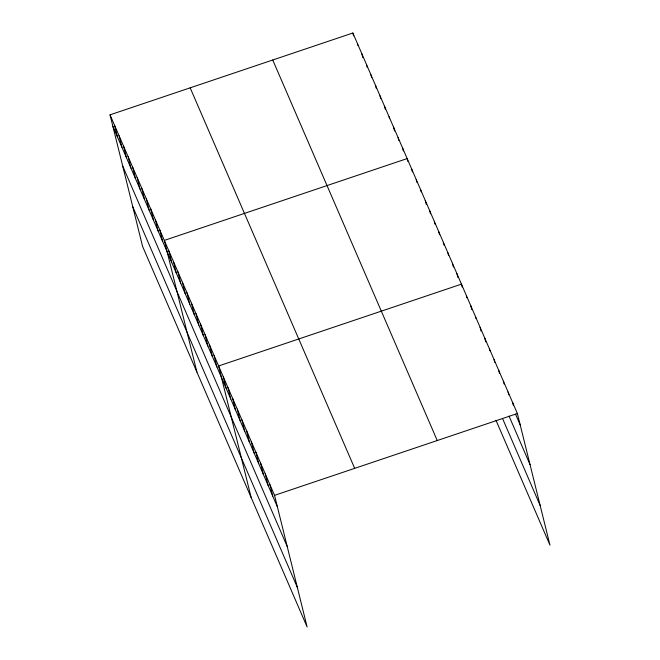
<?xml version="1.0" encoding="UTF-8"?>
<svg xmlns="http://www.w3.org/2000/svg" width="660" height="660" viewBox="0 0 660 660"><rect width="100%" height="100%" fill="white"/><g stroke="black" fill="none" stroke-linecap="round" stroke-linejoin="round"><path stroke-width="0.99" d="M110.03 114.84L274.552 495.355L307.131 627L142.609 246.477L110.03 114.84L352.869 33L517.39 413.523L549.97 545.16L495.973 420.28M274.552 495.355L517.39 413.523M515.567 414.216L520.229 424.999M509.066 416.138L530.046 464.656M502.862 419.257L540.152 505.51M272.737 60.002L437.25 440.525M190.171 87.829L354.684 468.353M112.868 126.316L277.39 506.839M122.686 165.974L287.207 546.488M132.792 206.827L297.313 587.342M512.729 402.74L513.439 405.611M508.068 391.957L508.778 394.828M503.407 381.175L504.116 384.046M498.745 370.392L499.455 373.263M494.084 359.617L494.794 362.48M489.423 348.835L489.893 350.749M484.762 338.052L485.71 341.88M480.101 327.269L481.049 331.097M475.439 316.486L475.909 318.4M470.778 305.704L471.727 309.532M466.356 295.878L466.826 297.792M462.165 287.017L461.456 284.147L218.617 365.978L251.188 497.623M456.935 273.677L457.875 277.505M452.405 263.216L453.354 267.044M447.884 252.747L448.594 255.618M443.355 242.286L444.064 245.157M438.834 231.825L439.543 234.696M434.313 221.356L435.022 224.227M429.784 210.895L430.493 213.766M425.263 200.425L426.212 204.254M420.733 189.964L421.212 191.879M416.212 179.504L416.922 182.374M411.691 169.034L412.401 171.905M407.872 161.444L407.162 158.573L164.323 240.405L196.903 372.05M402.641 148.104L403.351 150.975M398.112 137.643L398.822 140.514M393.591 127.182L394.54 131.002M389.07 116.713L389.54 118.627M384.541 106.252L385.25 109.123M380.02 95.782L380.729 98.653M375.49 85.322L376.2 88.192M370.969 74.86L371.679 77.723M366.448 64.391L367.158 67.262M361.919 53.93L362.868 57.758M357.398 43.461L357.868 45.375M352.869 33L353.578 35.871M269.89 484.572L272.728 496.056M265.229 473.797L268.067 485.273M260.568 463.015L263.406 474.49M255.907 452.232L258.745 463.708M251.245 441.449L254.084 452.933M246.584 430.666L249.422 442.151M241.923 419.884L244.761 431.368M237.262 409.109L240.1 420.585M232.6 398.326L235.438 409.802M227.939 387.544L230.777 399.019M223.278 376.761L226.116 388.245M214.087 355.517L216.934 366.993M209.566 345.048L212.404 356.532M205.037 334.587L207.883 346.071M200.516 324.126L203.354 335.602M195.995 313.657L198.833 325.141M191.466 303.196L194.312 314.671M186.945 292.726L189.783 304.21M182.416 282.265L185.262 293.75M177.895 271.804L180.733 283.28M173.374 261.335L176.212 272.819M168.844 250.874L171.691 262.35M159.794 229.944L162.64 241.428M155.273 219.483L158.111 230.959M150.752 209.014L153.59 220.498M146.223 198.553L149.069 210.029M141.702 188.083L144.54 199.567M137.173 177.623L140.019 189.106M132.652 167.161L135.49 178.637M128.131 156.692L130.969 168.176M123.601 146.231L126.448 157.707M119.081 135.762L121.918 147.246M114.551 125.301L117.398 136.785"/></g></svg>
